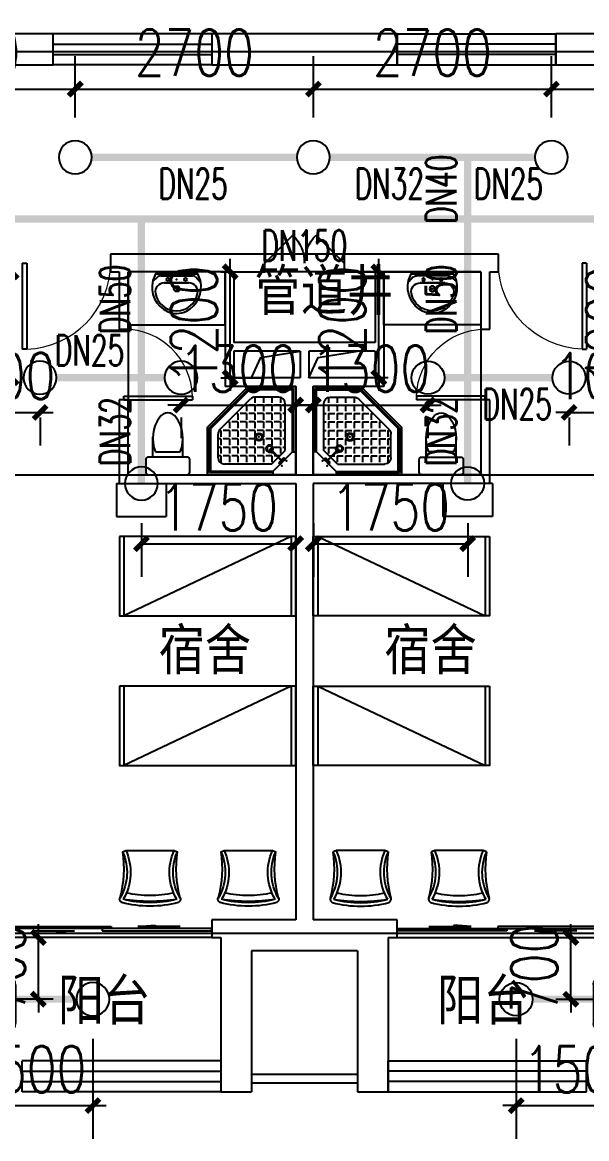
# Model space of a CAD drawing. Extents: x 0 to 2838408, y -923048 to 203859.
# Drawn here: x 2706063 to 2712463, y -549191 to -536527 of the extents above; entities that cross this region are included whole.
import ezdxf

# ---------------------------------------------------------------- set-up
doc = ezdxf.new("R2010")
doc.units = 0
doc.header["$LTSCALE"] = 1000
for name, color, linetype in [('A-Fixt', 81, 'Continuous'), ('CLAYER', 7, 'Continuous'), ('DIM_喷淋', 3, 'Continuous'), ('DOOR_FIRE', 4, 'Continuous'), ('DOTE', 8, 'Continuous'), ('E2-栏杆', 92, 'Continuous'), ('EQUIP_喷头', 7, 'Continuous'), ('PIPE-喷淋', 6, 'Continuous'), ('PUB_TEXT', 7, 'Continuous'), ('TEXT_喷淋', 7, 'Continuous'), ('TWT_DIM', 3, 'Continuous'), ('WALL', 9, 'Continuous'), ('WINDOW', 4, 'Continuous'), ('XREF', 8, 'Continuous'), ('洁具', 213, 'Continuous'), ('配景', 3, 'Continuous')]:
    doc.layers.add(name, color=color, linetype=linetype)
doc.styles.add('_TCH_DIM_T3', font='SIMPLEX', dxfattribs={"width": 0.75, "bigfont": 'HZTXT'})
doc.styles.add('_TWT_PIPEDN', font='SIMPLEX', dxfattribs={"width": 0.8, "height": 2.3, "bigfont": 'HZTXT'})
doc.styles.get("Standard").update_dxf_attribs({"font": 'geniso.shx', "bigfont": 'hztxt.shx'})
doc.dimstyles.new('_TWT_ARCH&&150', dxfattribs={"dimtxt": 525, "dimasz": 150, "dimexe": 375, "dimexo": 450, "dimgap": 150, "dimtad": 1, "dimdec": 0, "dimzin": 0, "dimdsep": 46, "dimtxsty": '_TCH_DIM_T3', "dimblk": 'ARCHTICK', "dimcen": 0.09, "dimclrt": 7, "dimazin": 2, "dimtfac": 1, "dimtdec": 0, "dimtix": 1, "dimtmove": 2, "dimatfit": 3, "dimfxl": 1, "dimtolj": 1, "dimtzin": 0, "dimarcsym": 0})

# ---------------------------------------------------------------- blocks, each defined once
blk = doc.blocks.new('1F平面-CAD导入_dwg_Drawing4_t3_dwg_$plan$00001613-474159-1F-927810-1F')
at = {"layer": '洁具'}
for p, q in [((-200, 170), (-430, 170)), ((-260, -140), (-260, 140)), ((-30, 250), (-170, 250)), ((-200, -170), (-200, -220)), ((-170, -250), (-30, -250))]:
    blk.add_line(p, q, dxfattribs=at)
for points in [[(-200, 220), (-200, 170), (-200, -170), (-430, -170)], [(0, -220), (0, 220)]]:
    blk.add_lwpolyline(points, dxfattribs=at)
for centre, radius, start, end in [((-413, -227), 398, 67.4505, 126.6381), ((-170, 220), 30, 90, 180), ((-30, 220), 30, 0, 90), ((-590, 0), 110, 123.4509, 236.5491), ((-413, 227), 398, 233.3619, 292.5495), ((-170, -220), 30, 180, 270), ((-30, -220), 30, 270, 0)]:
    blk.add_arc(centre, radius, start, end, dxfattribs=at)
blk = doc.blocks.new('$lvtry$00000169')
at = {"color": 0}
for p, q in [((259, -36), (259, 0)), ((259, -36), (36, -259)), ((276, -120), (120, -276)), ((259, -24), (976, -24)), ((259, -36), (964, -36)), ((276, -120), (808, -120)), ((964, -36), (976, -24)), ((964, -36), (964, -525)), ((976, -24), (976, -530)), ((144, -151), (291, -298)), ((151, -144), (298, -291)), ((173, -309), (173, -239)), ((183, -213), (205, -213)), ((220, -213), (243, -213)), ((270, -213), (270, -143)), ((270, -213), (340, -213)), ((270, -263), (270, -239)), ((366, -213), (366, -143)), ((366, -213), (436, -213)), ((366, -309), (366, -239)), ((462, -213), (462, -143)), ((462, -213), (532, -213)), ((462, -309), (462, -239)), ((558, -213), (558, -143)), ((558, -213), (628, -213)), ((558, -309), (558, -239)), ((655, -213), (655, -143)), ((655, -213), (725, -213)), ((655, -309), (655, -239)), ((751, -213), (751, -143)), ((751, -213), (821, -213)), ((751, -309), (751, -239)), ((847, -213), (847, -143)), ((847, -213), (880, -213)), ((847, -309), (847, -239)), ((880, -192), (880, -460)), ((36, -259), (0, -259)), ((24, -259), (24, -976)), ((36, -259), (36, -964)), ((120, -276), (120, -808)), ((120, -309), (147, -309)), ((173, -309), (243, -309)), ((173, -405), (173, -335)), ((270, -405), (270, -335)), ((334, -309), (340, -309)), ((366, -309), (436, -309)), ((366, -405), (366, -335)), ((462, -309), (532, -309)), ((462, -405), (462, -335)), ((558, -309), (628, -309)), ((558, -405), (558, -335)), ((655, -309), (725, -309)), ((655, -405), (655, -335)), ((751, -309), (821, -309)), ((751, -405), (751, -335)), ((847, -309), (880, -309)), ((847, -405), (847, -335)), ((120, -405), (147, -405)), ((120, -501), (147, -501)), ((173, -405), (243, -405)), ((173, -501), (173, -431)), ((173, -501), (243, -501)), ((270, -405), (340, -405)), ((270, -501), (270, -431)), ((270, -501), (340, -501)), ((366, -405), (379, -405)), ((366, -501), (366, -431)), ((366, -501), (436, -501)), ((462, -405), (532, -405)), ((462, -501), (462, -431)), ((462, -501), (532, -501)), ((558, -405), (628, -405)), ((558, -501), (558, -431)), ((558, -501), (628, -501)), ((655, -405), (725, -405)), ((655, -501), (655, -431)), ((655, -501), (725, -501)), ((751, -405), (821, -405)), ((751, -501), (751, -431)), ((751, -501), (821, -501)), ((847, -405), (880, -405)), ((847, -501), (847, -431)), ((847, -501), (867, -501)), ((120, -598), (147, -598)), ((173, -598), (173, -528)), ((173, -598), (243, -598)), ((173, -694), (173, -624)), ((270, -598), (270, -528)), ((270, -598), (340, -598)), ((270, -694), (270, -624)), ((366, -598), (366, -528)), ((366, -598), (436, -598)), ((366, -694), (366, -624)), ((462, -598), (462, -528)), ((462, -598), (532, -598)), ((462, -694), (462, -624)), ((859, -511), (511, -859)), ((964, -525), (525, -964)), ((976, -530), (530, -976)), ((558, -598), (558, -528)), ((558, -598), (628, -598)), ((558, -694), (558, -624)), ((655, -598), (655, -528)), ((655, -598), (725, -598)), ((655, -694), (655, -624)), ((751, -598), (751, -528)), ((751, -598), (773, -598)), ((964, -525), (976, -530)), ((120, -694), (147, -694)), ((173, -694), (243, -694)), ((173, -790), (173, -720)), ((270, -694), (340, -694)), ((270, -790), (270, -720)), ((366, -694), (436, -694)), ((366, -790), (366, -720)), ((462, -694), (532, -694)), ((462, -790), (462, -720)), ((558, -694), (628, -694)), ((558, -790), (558, -720)), ((655, -694), (676, -694)), ((120, -790), (147, -790)), ((173, -790), (243, -790)), ((173, -878), (173, -816)), ((192, -880), (460, -880)), ((270, -790), (340, -790)), ((270, -880), (270, -816)), ((366, -790), (436, -790)), ((366, -880), (366, -816)), ((462, -790), (532, -790)), ((462, -880), (462, -816)), ((558, -790), (580, -790)), ((36, -964), (24, -976)), ((24, -976), (530, -976)), ((36, -964), (525, -964)), ((525, -964), (530, -976))]:
    blk.add_line(p, q, dxfattribs=at)
blk.add_lwpolyline([(0, 0), (0, -1000), (540, -1000), (1000, -540), (1000, 0)], close=True)
for points in [[(0, 0), (0, -1000)], [(0, 0), (1000, 0)], [(1000, 0), (1000, -540)], [(190, -136), (178, -148), (162, -132), (174, -121)], [(136, -190), (148, -178), (132, -162), (121, -174)], [(1000, -540), (540, -1000)], [(0, -1000), (540, -1000)]]:
    blk.add_lwpolyline(points, close=True, dxfattribs=at)
for radius in [43.8, 31.1]:
    blk.add_circle((416, -428), radius, dxfattribs=at)
for centre, radius, start, end in [((808, -192), 72, 0, 90), ((296, -296), 40.6, 142.583, 128.4197), ((296, -296), 28.6, 145.828, 125.6599), ((808, -460), 72, 315, 0), ((192, -808), 72, 180, 270), ((460, -808), 72, 270, 315)]:
    blk.add_arc(centre, radius, start, end, dxfattribs=at)
for p in [(156, -102, 0), (103, -156, 0), (416, -428, 0)]:
    blk.add_point(p, dxfattribs=at)
blk = doc.blocks.new('$lvtry$00000178')
at = {"color": 0}
for p, q in [((-238, 0), (238, 0)), ((-214, -36), (-272, -91)), ((-180, -23), (180, -23)), ((-142, -105), (140, -105)), ((140, -105), (-142, -105)), ((216, -37), (268, -91))]:
    blk.add_line(p, q, dxfattribs=at)
blk.add_lwpolyline([(-104, -430, 0.224698), (110, -425, 0.348046), (269, -79), (239, 0), (-241, 0), (-271, -79, 0.356844)], format="xyb", close=True, dxfattribs=at)
for centre, radius in [((-100, -65), 16.3), ((100, -65), 16.3), ((1, -172), 31.6)]:
    blk.add_circle(centre, radius, dxfattribs=at)
at = {"color": 0, "lineweight": 13}
blk.add_circle((1, -172), 23, dxfattribs=at)
at = {"color": 0}
for centre, radius, start, end in [((-142, -205), 100, 90, 190.5602), ((-180, -73), 50, 90, 133.181), ((140, -205), 100, 349.4398, 90), ((180, -73), 50, 44.5607, 90), ((-1, -179), 243, 190.5602, 349.4398)]:
    blk.add_arc(centre, radius, start, end, dxfattribs=at)
for p in [(0, -65), (1, -172)]:
    blk.add_point(p, dxfattribs=at)
blk = doc.blocks.new('A$C70365C93')
at = {"layer": '洁具'}
blk.add_lwpolyline([(-1900, 2300), (-1900, 1700), (-800, 1700), (-800, 2300)], close=True, dxfattribs=at)
blk.add_blockref('$lvtry$00000178', (-1350, 2280), dxfattribs=at)
at = {"layer": '洁具', "rotation": 180}
blk.add_blockref('$lvtry$00000169', (0, 0), dxfattribs=at)
at = {"layer": '洁具', "extrusion": (0, 0, -1), "xscale": -1, "zscale": -1, "rotation": 90}
blk.add_blockref('1F平面-CAD导入_dwg_Drawing4_t3_dwg_$plan$00001613-474159-1F-927810-1F', (1450, 0), dxfattribs=at)
blk = doc.blocks.new('单人床')
at = {"layer": 'A-Fixt'}
for p, q in [((47774, 13973), (48674, 13973)), ((47774, 12073), (48674, 13973)), ((47774, 12073), (48674, 12073))]:
    blk.add_line(p, q, dxfattribs=at)
blk.add_lwpolyline([(47774, 14023), (48674, 14023), (48674, 12023), (47774, 12023), (47774, 14023)], dxfattribs=at)
blk = doc.blocks.new('CH_AP01')
for p, q in [((-311, 17), (-275, 0)), ((-275, 0), (275, 0)), ((275, 0), (311, 17))]:
    blk.add_line(p, q)
for centre, radius, start, end in [((0, -579), 1213, 74.7104, 105.2896), ((-307, 555), 37.8, 100.1859, 202.8359), ((-1658, 202), 1360, 352.1659, 14.4283), ((-824, 250), 563, 335.5038, 31.0903), ((0, -579), 1173, 75.0287, 104.9713), ((0, -1278), 1857, 80.611, 99.389), ((-824, 250), 603, 335.5038, 30.2691), ((0, -579), 1093, 75.8767, 104.1233), ((824, 250), 603, 149.7309, 204.4962), ((824, 250), 563, 148.9097, 204.4962), ((1658, 202), 1360, 165.5717, 187.8341), ((307, 555), 37.8, 337.1641, 79.8141)]:
    blk.add_arc(centre, radius, start, end)
blk = doc.blocks.new('A$C61295E98')
at = {"color": 3}
for p, q in [((544, 598), (0, 598)), ((0, 598), (0, 0)), ((161, 598), (161, 0)), ((170, 0), (170, 598)), ((603, 572), (603, 26)), ((624, 518), (624, 80)), ((544, 0), (0, 0))]:
    blk.add_line(p, q, dxfattribs=at)
for points in [[(82, 540), (75, 540), (75, 577), (82, 577)], [(82, 453), (75, 453), (75, 490), (82, 490)], [(82, 353), (75, 353), (75, 389), (82, 389)]]:
    blk.add_lwpolyline(points, close=True, dxfattribs=at)
for centre in [(74, 250), (74, 164), (74, 71)]:
    blk.add_circle(centre, 15.7, dxfattribs=at)
for centre, start, end in [((544, 518), 360, 90), ((544, 80), 270, 0)]:
    blk.add_arc(centre, 80, start, end, dxfattribs=at)
blk = doc.blocks.new('宿舍')
at = {"layer": 'A-Fixt'}
for p, q in [((47854, 13802), (48354, 15702)), ((48354, 13802), (47854, 15702)), ((47854, 13802), (48354, 13802))]:
    blk.add_line(p, q, dxfattribs=at)
for points in [[(47854, 8602), (48354, 8602), (48354, 15702), (47854, 15702)], [(47854, 10676), (47970, 10676), (47970, 11743), (47854, 11743)]]:
    blk.add_lwpolyline(points, close=True, dxfattribs=at)
at = {"xscale": -1, "rotation": 90}
for p in [(63677, 60475), (63677, 58775)]:
    blk.add_blockref('单人床', p, dxfattribs=at)
at = {"layer": 'A-Fixt', "xscale": -1, "rotation": 180}
for p in [(50002, 9140), (51117, 9140)]:
    blk.add_blockref('CH_AP01', p, dxfattribs=at)
at = {"layer": '配景', "color": 252}
blk.add_blockref('A$C61295E98', (47854, 7097), dxfattribs=at)
blk = doc.blocks.new('$WINLIB2D$00000001')
at = {"color": 0}
for points in [[(-0.5, 0.5), (-0.5, -0.5)], [(-0.5, 0.5), (0.5, 0.5)], [(0.5, -0.5), (0.5, 0.5)], [(0.5, 0.1667), (-0.5, 0.1667)], [(0.5, -0.1667), (-0.5, -0.1667)], [(-0.5, -0.5), (0.5, -0.5)]]:
    blk.add_lwpolyline(points, dxfattribs=at)
blk = doc.blocks.new('$DorLib2D$00000131')
at = {"color": 0, "linetype": 'Continuous'}
for p, q in [((0.15, 0.125), (0.2319, 0.1973)), ((0.2319, 0.1973), (0.2319, 0.125)), ((-0.5, 0.125), (-0.5, 0)), ((0.0192, 0.125), (-0.5, 0.125)), ((0.0192, 0), (0.0192, 0.125)), ((0.35, 0.125), (0.15, 0.125)), ((-0.5, 0), (0.0192, 0)), ((-0.024, 0), (0.5, 0)), ((-0.024, -0.125), (-0.024, 0)), ((0.5, 0), (0.5, -0.125)), ((-0.35, -0.125), (-0.15, -0.125)), ((-0.2319, -0.1973), (-0.2319, -0.125)), ((-0.15, -0.125), (-0.2319, -0.1973)), ((0.5, -0.125), (-0.024, -0.125))]:
    blk.add_line(p, q, dxfattribs=at)
blk = doc.blocks.new('$DorLib2D$00000116')
at = {"color": 0}
for p, q in [((-0.5, 0), (-0.146, 0.354)), ((0.5, 0), (0.146, 0.354))]:
    blk.add_line(p, q, dxfattribs=at)
for centre, start, end in [((-0.5, 0), 0, 45), ((0.5, 0), 135, 180)]:
    blk.add_arc(centre, 0.5, start, end, dxfattribs=at)
blk = doc.blocks.new('$DorLib2D$00000001')
for p, q in [((0.45, 0.975), (0.5, 0.975)), ((0.45, 0), (0.45, 0.975)), ((0.5, 0), (0.5, 0.975)), ((0.5, 0), (0.45, 0))]:
    blk.add_line(p, q)
at = {"lineweight": 13}
blk.add_arc((0.475, 0), 0.975, 91.4693, 180, dxfattribs=at)
blk = doc.blocks.new('3F1')
for points in [[(2372616.7, -540558.3), (2372720.3, -540328), (2373166.7, -540258.3)], [(2373266.7, -540558.3), (2373370.3, -540328), (2373816.7, -540258.3)]]:
    blk.add_lwpolyline(points)
at = {"layer": 'DOOR_FIRE'}
for p, q in [((2373666.7, -539158.3), (2372766.7, -539158.3)), ((2373666.7, -539358.3), (2372766.7, -539358.3))]:
    blk.add_line(p, q, dxfattribs=at)
at = {"layer": 'DOTE'}
for p, q in [((2343216.7, -536858.3), (2453916.7, -536858.3)), ((2343216.7, -541658.3), (2453916.7, -541658.3)), ((2343216.7, -546858.3), (2453916.7, -546858.3)), ((2343216.7, -546858.3), (2453916.7, -546858.3))]:
    blk.add_line(p, q, dxfattribs=at)
at = {"layer": 'E2-栏杆'}
for points in [[(2372616.7, -548458.3), (2373816.7, -548458.3)], [(2372616.7, -548558.3), (2373816.7, -548558.3)]]:
    blk.add_lwpolyline(points, dxfattribs=at)
at = {"layer": 'WALL'}
for p, q in [((2370366.7, -536658.3), (2369216.7, -536658.3)), ((2370366.7, -537008.3), (2370366.7, -536658.3)), ((2374266.7, -536658.3), (2372166.7, -536658.3)), ((2372166.7, -536658.3), (2372166.7, -537008.3)), ((2374266.7, -537008.3), (2374266.7, -536658.3)), ((2377216.7, -536658.3), (2376066.7, -536658.3)), ((2376066.7, -536658.3), (2376066.7, -537008.3)), ((2369466.7, -537008.3), (2370366.7, -537008.3)), ((2372166.7, -537008.3), (2374266.7, -537008.3)), ((2376066.7, -537008.3), (2376966.7, -537008.3)), ((2371116.7, -539158.3), (2371016.7, -539158.3)), ((2371016.7, -539158.3), (2371016.7, -539358.3)), ((2372316.7, -539158.3), (2371116.7, -539158.3)), ((2372766.7, -539158.3), (2372316.7, -539158.3)), ((2372766.7, -539358.3), (2372766.7, -539158.3)), ((2374116.7, -539158.3), (2373666.7, -539158.3)), ((2373666.7, -539158.3), (2373666.7, -539358.3)), ((2375316.7, -539158.3), (2374116.7, -539158.3)), ((2375416.7, -539158.3), (2375316.7, -539158.3)), ((2375416.7, -539358.3), (2375416.7, -539158.3)), ((2371016.7, -539358.3), (2371116.7, -539358.3)), ((2371116.7, -539358.3), (2371116.7, -540008.3)), ((2372316.7, -539358.3), (2371216.7, -539358.3)), ((2371216.7, -540008.3), (2371216.7, -539358.3)), ((2372316.7, -539358.3), (2372316.7, -540158.3)), ((2372416.7, -539358.3), (2372766.7, -539358.3)), ((2372416.7, -539358.3), (2372416.7, -540158.3)), ((2373666.7, -539358.3), (2374016.7, -539358.3)), ((2374016.7, -539358.3), (2374016.7, -540158.3)), ((2375216.7, -539358.3), (2374116.7, -539358.3)), ((2374116.7, -539358.3), (2374116.7, -540158.3)), ((2375216.7, -539358.3), (2375216.7, -540008.3)), ((2375316.7, -540008.3), (2375316.7, -539358.3)), ((2375316.7, -539358.3), (2375416.7, -539358.3)), ((2371116.7, -540008.3), (2371216.7, -540008.3)), ((2375216.7, -540008.3), (2375316.7, -540008.3)), ((2372316.7, -540158.3), (2372316.7, -540658.3)), ((2373216.7, -540158.3), (2372416.7, -540158.3)), ((2374016.7, -540158.3), (2373216.7, -540158.3)), ((2374116.7, -540158.3), (2374116.7, -540658.3)), ((2373166.7, -540258.3), (2372416.7, -540258.3)), ((2372416.7, -540258.3), (2372416.7, -540558.3)), ((2373166.7, -540258.3), (2373166.7, -540558.3)), ((2374016.7, -540258.3), (2373266.7, -540258.3)), ((2373266.7, -540258.3), (2373266.7, -540558.3)), ((2374016.7, -540258.3), (2374016.7, -540558.3)), ((2373166.7, -540558.3), (2372416.7, -540558.3)), ((2374016.7, -540558.3), (2373266.7, -540558.3)), ((2373116.7, -540658.3), (2372316.7, -540658.3)), ((2373116.7, -540658.3), (2373116.7, -541658.3)), ((2373316.7, -540658.3), (2373316.7, -541658.3)), ((2374116.7, -540658.3), (2373316.7, -540658.3)), ((2371216.7, -540808.3), (2371116.7, -540808.3)), ((2371116.7, -540808.3), (2371116.7, -541758.3)), ((2371216.7, -541658.3), (2371216.7, -540808.3)), ((2375316.7, -540808.3), (2375216.7, -540808.3)), ((2375216.7, -540808.3), (2375216.7, -541658.3)), ((2375316.7, -541758.3), (2375316.7, -540808.3)), ((2371116.7, -541758.3), (2373116.7, -541758.3)), ((2371216.7, -541658.3), (2373116.7, -541658.3)), ((2373116.7, -541758.3), (2373116.7, -546708.3)), ((2375216.7, -541658.3), (2373316.7, -541658.3)), ((2375316.7, -541758.3), (2373316.7, -541758.3)), ((2373316.7, -541758.3), (2373316.7, -546708.3)), ((2372516.7, -546708.3), (2372166.7, -546708.3)), ((2372166.7, -546708.3), (2372166.7, -546908.3)), ((2373116.7, -546708.3), (2372516.7, -546708.3)), ((2373916.7, -546708.3), (2373316.7, -546708.3)), ((2374266.7, -546708.3), (2373916.7, -546708.3)), ((2374266.7, -546908.3), (2374266.7, -546708.3)), ((2372166.7, -546908.3), (2372266.7, -546908.3)), ((2372266.7, -546908.3), (2372266.7, -548308.3)), ((2374166.7, -546908.3), (2374266.7, -546908.3)), ((2374166.7, -546908.3), (2374166.7, -548308.3)), ((2372616.7, -547058.3), (2372616.7, -548658.3)), ((2373216.7, -547058.3), (2372616.7, -547058.3)), ((2373816.7, -547058.3), (2373216.7, -547058.3)), ((2373816.7, -547058.3), (2373816.7, -548658.3)), ((2372266.7, -548308.3), (2372266.7, -548658.3)), ((2374166.7, -548658.3), (2374166.7, -548308.3)), ((2372266.7, -548658.3), (2372616.7, -548658.3)), ((2373816.7, -548658.3), (2374166.7, -548658.3))]:
    blk.add_line(p, q, dxfattribs=at)
at = {"layer": 'WINDOW'}
for p, q in [((2371216.7, -540008.3), (2371216.7, -540808.3)), ((2375216.7, -540008.3), (2375216.7, -540808.3)), ((2372166.7, -546908.3), (2369766.7, -546908.3)), ((2374266.7, -546908.3), (2376666.7, -546908.3))]:
    blk.add_line(p, q, dxfattribs=at)
for name, p in [('宿舍', (2321462.9, -555059.9)), ('A$C70365C93', (2373116.7, -541658.3))]:
    blk.add_blockref(name, p)
at = {"xscale": -1, "rotation": 359.9999999999999}
for name, p in [('A$C70365C93', (2373316.7, -541658.3)), ('宿舍', (2424970.6, -555059.9))]:
    blk.add_blockref(name, p, dxfattribs=at)
at = {"layer": 'DOOR_FIRE', "xscale": 900, "yscale": -900, "zscale": 200, "rotation": 179.9999999994664}
blk.add_blockref('$DorLib2D$00000116', (2373216.7, -539258.3), dxfattribs=at)
at = {"layer": 'WINDOW'}
for name, p, xscale, yscale, zscale in [('$WINLIB2D$00000001', (2371266.7, -536833.3), -1800, 350, -1800), ('$WINLIB2D$00000001', (2375166.7, -536833.3), 1800, 350, 1800), ('$DorLib2D$00000001', (2370516.7, -539258.3), -1000, -1000, -1000), ('$DorLib2D$00000131', (2375466.7, -546808.3), 2400, -200, 2400), ('$WINLIB2D$00000001', (2375291.7, -548483.3), 2249.999999993481, 350, 2249.999999993481)]:
    blk.add_blockref(name, p, dxfattribs=dict(at, xscale=xscale, yscale=yscale, zscale=zscale))
for name, p, xscale, yscale, zscale, rotation in [('$DorLib2D$00000001', (2375916.7, -539258.3), -1000, 1000, -1000, 180), ('$DorLib2D$00000001', (2371166.7, -540408.3), 800, 800, 800, 269.9999999994664), ('$DorLib2D$00000001', (2375266.7, -540408.3), 800, -800, 800, 269.9999999994664), ('$DorLib2D$00000131', (2370966.7, -546808.3), 2400, 200, 2400, 180), ('$WINLIB2D$00000001', (2371141.7, -548483.3), 2249.999999993481, -350, 2249.999999993481, 179.999999999998)]:
    blk.add_blockref(name, p, dxfattribs=dict(at, xscale=xscale, yscale=yscale, zscale=zscale, rotation=rotation))
at = {"layer": 'CLAYER'}
blk.add_text('管道井', height=525, dxfattribs=at).set_placement((2372649.1, -539845.3))
at = {"layer": 'PUB_TEXT'}
for s, p in [('宿舍', (2371562.1, -543922.1)), ('宿舍', (2374120.8, -543922.1)), ('阳台', (2370420, -547896.3)), ('阳台', (2374720.7, -547896.3))]:
    blk.add_text(s, height=525, dxfattribs=at).set_placement(p)
blk = doc.blocks.new('_ArchTick')
at = {"color": 0, "linetype": 'ByBlock', "const_width": 0.4}
blk.add_lwpolyline([(-0.5, -0.5), (0.5, 0.5)], dxfattribs=at)
blk = doc.blocks.new('*D2164')
at = {"layer": 'Defpoints', "color": 0, "linetype": 'ByBlock', "transparency": 16777216}
for p in [(2705363, -547608), (2706863, -547608), (2706863, -548816)]:
    blk.add_point(p, dxfattribs=at)
at = {"layer": 'TWT_DIM', "color": 0, "linetype": 'ByBlock', "lineweight": -2, "transparency": 16777216}
for p, q in [((2705363, -548058), (2705363, -549191)), ((2706863, -548058), (2706863, -549191)), ((2705363, -548816), (2705213, -548816)), ((2705363, -548816), (2706863, -548816)), ((2706863, -548816), (2707013, -548816))]:
    blk.add_line(p, q, dxfattribs=at)
at = {"layer": 'TWT_DIM', "color": 0, "linetype": 'ByBlock', "lineweight": -2, "transparency": 16777216, "xscale": 150, "yscale": 150, "zscale": 150}
blk.add_blockref('_ArchTick', (2705363, -548816), dxfattribs=at)
at = {"layer": 'TWT_DIM', "color": 0, "linetype": 'ByBlock', "lineweight": -2, "transparency": 16777216, "xscale": 150, "yscale": 150, "zscale": 150, "rotation": 180}
blk.add_blockref('_ArchTick', (2706863, -548816), dxfattribs=at)
at = {"layer": 'TWT_DIM', "color": 7, "linetype": 'ByBlock', "transparency": 16777216, "insert": (2706113, -548403), "char_height": 525, "attachment_point": 5, "style": '_TCH_DIM_T3'}
blk.add_mtext('\\A1;1500', dxfattribs=at)
blk = doc.blocks.new('*D2165')
at = {"layer": 'Defpoints', "color": 0, "linetype": 'ByBlock', "transparency": 16777216}
for p in [(2706244, -546908), (2706863, -546908), (2706863, -547608)]:
    blk.add_point(p, dxfattribs=at)
at = {"layer": 'TWT_DIM', "color": 0, "linetype": 'ByBlock', "lineweight": -2, "transparency": 16777216}
for p, q in [((2706244, -546908), (2706244, -546758)), ((2706413, -546908), (2705869, -546908)), ((2706244, -547608), (2706244, -546908)), ((2706413, -547608), (2705869, -547608)), ((2706244, -547608), (2706244, -547758))]:
    blk.add_line(p, q, dxfattribs=at)
at = {"layer": 'TWT_DIM', "color": 0, "linetype": 'ByBlock', "lineweight": -2, "transparency": 16777216, "xscale": 150, "yscale": 150, "zscale": 150}
for p, rotation in [((2706244, -546908), 270), ((2706244, -547608), 90)]:
    blk.add_blockref('_ArchTick', p, dxfattribs=dict(at, rotation=rotation))
at = {"layer": 'TWT_DIM', "color": 7, "linetype": 'ByBlock', "transparency": 16777216, "insert": (2705831, -547258), "char_height": 525, "attachment_point": 5, "rotation": 90, "style": '_TCH_DIM_T3'}
blk.add_mtext('\\A1;700', dxfattribs=at)
blk = doc.blocks.new('*D2172')
at = {"layer": 'Defpoints', "color": 0, "linetype": 'ByBlock', "transparency": 16777216}
for p in [(2709363, -540558), (2710663, -540558), (2710663, -540868)]:
    blk.add_point(p, dxfattribs=at)
at = {"layer": 'TWT_DIM', "color": 0, "linetype": 'ByBlock', "lineweight": -2, "transparency": 16777216}
for p, q in [((2709363, -540868), (2709213, -540868)), ((2709363, -540868), (2710663, -540868)), ((2710663, -540868), (2710813, -540868)), ((2709363, -541008), (2709363, -541243)), ((2710663, -541008), (2710663, -541243))]:
    blk.add_line(p, q, dxfattribs=at)
at = {"layer": 'TWT_DIM', "color": 0, "linetype": 'ByBlock', "lineweight": -2, "transparency": 16777216, "xscale": 150, "yscale": 150, "zscale": 150}
blk.add_blockref('_ArchTick', (2709363, -540868), dxfattribs=at)
at = {"layer": 'TWT_DIM', "color": 0, "linetype": 'ByBlock', "lineweight": -2, "transparency": 16777216, "xscale": 150, "yscale": 150, "zscale": 150, "rotation": 180}
blk.add_blockref('_ArchTick', (2710663, -540868), dxfattribs=at)
at = {"layer": 'TWT_DIM', "color": 7, "linetype": 'ByBlock', "transparency": 16777216, "insert": (2710013, -540456), "char_height": 525, "attachment_point": 5, "style": '_TCH_DIM_T3'}
blk.add_mtext('\\A1;1300', dxfattribs=at)
blk = doc.blocks.new('*D2173')
at = {"layer": 'Defpoints', "color": 0, "linetype": 'ByBlock', "transparency": 16777216}
for p in [(2707863, -540558), (2709163, -540558), (2709163, -540868)]:
    blk.add_point(p, dxfattribs=at)
at = {"layer": 'TWT_DIM', "color": 0, "linetype": 'ByBlock', "lineweight": -2, "transparency": 16777216}
for p, q in [((2707863, -540868), (2707713, -540868)), ((2707863, -540868), (2709163, -540868)), ((2709163, -540868), (2709313, -540868)), ((2707863, -541008), (2707863, -541243)), ((2709163, -541008), (2709163, -541243))]:
    blk.add_line(p, q, dxfattribs=at)
at = {"layer": 'TWT_DIM', "color": 0, "linetype": 'ByBlock', "lineweight": -2, "transparency": 16777216, "xscale": 150, "yscale": 150, "zscale": 150}
blk.add_blockref('_ArchTick', (2707863, -540868), dxfattribs=at)
at = {"layer": 'TWT_DIM', "color": 0, "linetype": 'ByBlock', "lineweight": -2, "transparency": 16777216, "xscale": 150, "yscale": 150, "zscale": 150, "rotation": 180}
blk.add_blockref('_ArchTick', (2709163, -540868), dxfattribs=at)
at = {"layer": 'TWT_DIM', "color": 7, "linetype": 'ByBlock', "transparency": 16777216, "insert": (2708513, -540456), "char_height": 525, "attachment_point": 5, "style": '_TCH_DIM_T3'}
blk.add_mtext('\\A1;1300', dxfattribs=at)
blk = doc.blocks.new('*D2199')
at = {"layer": 'Defpoints', "color": 0, "linetype": 'ByBlock', "transparency": 16777216}
for p in [(2711663, -547608), (2713163, -547608), (2713163, -548816)]:
    blk.add_point(p, dxfattribs=at)
at = {"layer": 'TWT_DIM', "color": 0, "linetype": 'ByBlock', "lineweight": -2, "transparency": 16777216}
for p, q in [((2711663, -548058), (2711663, -549191)), ((2713163, -548058), (2713163, -549191)), ((2711663, -548816), (2711513, -548816)), ((2711663, -548816), (2713163, -548816)), ((2713163, -548816), (2713313, -548816))]:
    blk.add_line(p, q, dxfattribs=at)
at = {"layer": 'TWT_DIM', "color": 0, "linetype": 'ByBlock', "lineweight": -2, "transparency": 16777216, "xscale": 150, "yscale": 150, "zscale": 150}
blk.add_blockref('_ArchTick', (2711663, -548816), dxfattribs=at)
at = {"layer": 'TWT_DIM', "color": 0, "linetype": 'ByBlock', "lineweight": -2, "transparency": 16777216, "xscale": 150, "yscale": 150, "zscale": 150, "rotation": 180}
blk.add_blockref('_ArchTick', (2713163, -548816), dxfattribs=at)
at = {"layer": 'TWT_DIM', "color": 7, "linetype": 'ByBlock', "transparency": 16777216, "insert": (2712413, -548403), "char_height": 525, "attachment_point": 5, "style": '_TCH_DIM_T3'}
blk.add_mtext('\\A1;1500', dxfattribs=at)
blk = doc.blocks.new('*D2200')
at = {"layer": 'Defpoints', "color": 0, "linetype": 'ByBlock', "transparency": 16777216}
for p in [(2711663, -546908), (2712282, -546908), (2711663, -547608)]:
    blk.add_point(p, dxfattribs=at)
at = {"layer": 'TWT_DIM', "color": 0, "linetype": 'ByBlock', "lineweight": -2, "transparency": 16777216}
for p, q in [((2712282, -546908), (2712282, -546758)), ((2712113, -546908), (2712657, -546908)), ((2712282, -547608), (2712282, -546908)), ((2712113, -547608), (2712657, -547608)), ((2712282, -547608), (2712282, -547758))]:
    blk.add_line(p, q, dxfattribs=at)
at = {"layer": 'TWT_DIM', "color": 0, "linetype": 'ByBlock', "lineweight": -2, "transparency": 16777216, "xscale": 150, "yscale": 150, "zscale": 150}
for p, rotation in [((2712282, -546908), 270), ((2712282, -547608), 90)]:
    blk.add_blockref('_ArchTick', p, dxfattribs=dict(at, rotation=rotation))
at = {"layer": 'TWT_DIM', "color": 7, "linetype": 'ByBlock', "transparency": 16777216, "insert": (2711869, -547258), "char_height": 525, "attachment_point": 5, "rotation": 90, "style": '_TCH_DIM_T3'}
blk.add_mtext('\\A1;700', dxfattribs=at)
blk = doc.blocks.new('*D2201')
at = {"layer": 'Defpoints', "color": 0, "linetype": 'ByBlock', "transparency": 16777216}
for p in [(2709363, -541758), (2711113, -541758), (2711113, -542441)]:
    blk.add_point(p, dxfattribs=at)
at = {"layer": 'TWT_DIM', "color": 0, "linetype": 'ByBlock', "lineweight": -2, "transparency": 16777216}
for p, q in [((2709363, -542208), (2709363, -542816)), ((2711113, -542208), (2711113, -542816)), ((2709363, -542441), (2711113, -542441))]:
    blk.add_line(p, q, dxfattribs=at)
at = {"layer": 'TWT_DIM', "color": 0, "linetype": 'ByBlock', "lineweight": -2, "transparency": 16777216, "xscale": 150, "yscale": 150, "zscale": 150, "rotation": 180}
blk.add_blockref('_ArchTick', (2709363, -542441), dxfattribs=at)
at = {"layer": 'TWT_DIM', "color": 0, "linetype": 'ByBlock', "lineweight": -2, "transparency": 16777216, "xscale": 150, "yscale": 150, "zscale": 150}
blk.add_blockref('_ArchTick', (2711113, -542441), dxfattribs=at)
at = {"layer": 'TWT_DIM', "color": 7, "linetype": 'ByBlock', "transparency": 16777216, "insert": (2710238, -542028), "char_height": 525, "attachment_point": 5, "style": '_TCH_DIM_T3'}
blk.add_mtext('\\A1;1750', dxfattribs=at)
blk = doc.blocks.new('*D2202')
at = {"layer": 'Defpoints', "color": 0, "linetype": 'ByBlock', "transparency": 16777216}
for p in [(2712263, -540558), (2713263, -540558), (2713263, -540952)]:
    blk.add_point(p, dxfattribs=at)
at = {"layer": 'TWT_DIM', "color": 0, "linetype": 'ByBlock', "lineweight": -2, "transparency": 16777216}
for p, q in [((2712263, -540952), (2712113, -540952)), ((2712263, -540952), (2713263, -540952)), ((2713263, -540952), (2713413, -540952)), ((2712263, -541008), (2712263, -541327)), ((2713263, -541008), (2713263, -541327))]:
    blk.add_line(p, q, dxfattribs=at)
at = {"layer": 'TWT_DIM', "color": 0, "linetype": 'ByBlock', "lineweight": -2, "transparency": 16777216, "xscale": 150, "yscale": 150, "zscale": 150}
blk.add_blockref('_ArchTick', (2712263, -540952), dxfattribs=at)
at = {"layer": 'TWT_DIM', "color": 0, "linetype": 'ByBlock', "lineweight": -2, "transparency": 16777216, "xscale": 150, "yscale": 150, "zscale": 150, "rotation": 180}
blk.add_blockref('_ArchTick', (2713263, -540952), dxfattribs=at)
at = {"layer": 'TWT_DIM', "color": 7, "linetype": 'ByBlock', "transparency": 16777216, "insert": (2712763, -540539), "char_height": 525, "attachment_point": 5, "style": '_TCH_DIM_T3'}
blk.add_mtext('\\A1;1000', dxfattribs=at)
blk = doc.blocks.new('*D2203')
at = {"layer": 'Defpoints', "color": 0, "linetype": 'ByBlock', "transparency": 16777216}
for p in [(2710105, -539358), (2710663, -539358), (2710663, -540558)]:
    blk.add_point(p, dxfattribs=at)
at = {"layer": 'TWT_DIM', "color": 0, "linetype": 'ByBlock', "lineweight": -2, "transparency": 16777216}
for p, q in [((2710105, -539358), (2710105, -539208)), ((2710213, -539358), (2709730, -539358)), ((2710105, -540558), (2710105, -539358)), ((2710213, -540558), (2709730, -540558)), ((2710105, -540558), (2710105, -540708))]:
    blk.add_line(p, q, dxfattribs=at)
at = {"layer": 'TWT_DIM', "color": 0, "linetype": 'ByBlock', "lineweight": -2, "transparency": 16777216, "xscale": 150, "yscale": 150, "zscale": 150}
for p, rotation in [((2710105, -539358), 270), ((2710105, -540558), 90)]:
    blk.add_blockref('_ArchTick', p, dxfattribs=dict(at, rotation=rotation))
at = {"layer": 'TWT_DIM', "color": 7, "linetype": 'ByBlock', "transparency": 16777216, "insert": (2709692, -539958), "char_height": 525, "attachment_point": 5, "rotation": 90, "style": '_TCH_DIM_T3'}
blk.add_mtext('\\A1;1200', dxfattribs=at)
blk = doc.blocks.new('*D2204')
at = {"layer": 'Defpoints', "color": 0, "linetype": 'ByBlock', "transparency": 16777216}
for p in [(2712263, -539358), (2713132, -539358), (2712263, -540558)]:
    blk.add_point(p, dxfattribs=at)
at = {"layer": 'TWT_DIM', "color": 0, "linetype": 'ByBlock', "lineweight": -2, "transparency": 16777216}
for p, q in [((2713132, -539358), (2713132, -539208)), ((2712713, -539358), (2713507, -539358)), ((2713132, -540558), (2713132, -539358)), ((2712713, -540558), (2713507, -540558)), ((2713132, -540558), (2713132, -540708))]:
    blk.add_line(p, q, dxfattribs=at)
at = {"layer": 'TWT_DIM', "color": 0, "linetype": 'ByBlock', "lineweight": -2, "transparency": 16777216, "xscale": 150, "yscale": 150, "zscale": 150}
for p, rotation in [((2713132, -539358), 270), ((2713132, -540558), 90)]:
    blk.add_blockref('_ArchTick', p, dxfattribs=dict(at, rotation=rotation))
at = {"layer": 'TWT_DIM', "color": 7, "linetype": 'ByBlock', "transparency": 16777216, "insert": (2712719, -539958), "char_height": 525, "attachment_point": 5, "rotation": 90, "style": '_TCH_DIM_T3'}
blk.add_mtext('\\A1;1200', dxfattribs=at)
blk = doc.blocks.new('*D2205')
at = {"layer": 'Defpoints', "color": 0, "linetype": 'ByBlock', "transparency": 16777216}
for p in [(2707413, -541758), (2709163, -541758), (2709163, -542441)]:
    blk.add_point(p, dxfattribs=at)
at = {"layer": 'TWT_DIM', "color": 0, "linetype": 'ByBlock', "lineweight": -2, "transparency": 16777216}
for p, q in [((2707413, -542208), (2707413, -542816)), ((2709163, -542208), (2709163, -542816)), ((2707413, -542441), (2709163, -542441))]:
    blk.add_line(p, q, dxfattribs=at)
at = {"layer": 'TWT_DIM', "color": 0, "linetype": 'ByBlock', "lineweight": -2, "transparency": 16777216, "xscale": 150, "yscale": 150, "zscale": 150, "rotation": 180}
blk.add_blockref('_ArchTick', (2707413, -542441), dxfattribs=at)
at = {"layer": 'TWT_DIM', "color": 0, "linetype": 'ByBlock', "lineweight": -2, "transparency": 16777216, "xscale": 150, "yscale": 150, "zscale": 150}
blk.add_blockref('_ArchTick', (2709163, -542441), dxfattribs=at)
at = {"layer": 'TWT_DIM', "color": 7, "linetype": 'ByBlock', "transparency": 16777216, "insert": (2708288, -542028), "char_height": 525, "attachment_point": 5, "style": '_TCH_DIM_T3'}
blk.add_mtext('\\A1;1750', dxfattribs=at)
blk = doc.blocks.new('*D2206')
at = {"layer": 'Defpoints', "color": 0, "linetype": 'ByBlock', "transparency": 16777216}
for p in [(2705263, -540558), (2706263, -540558), (2706263, -540952)]:
    blk.add_point(p, dxfattribs=at)
at = {"layer": 'TWT_DIM', "color": 0, "linetype": 'ByBlock', "lineweight": -2, "transparency": 16777216}
for p, q in [((2705263, -540952), (2705113, -540952)), ((2705263, -540952), (2706263, -540952)), ((2706263, -540952), (2706413, -540952)), ((2705263, -541008), (2705263, -541327)), ((2706263, -541008), (2706263, -541327))]:
    blk.add_line(p, q, dxfattribs=at)
at = {"layer": 'TWT_DIM', "color": 0, "linetype": 'ByBlock', "lineweight": -2, "transparency": 16777216, "xscale": 150, "yscale": 150, "zscale": 150}
blk.add_blockref('_ArchTick', (2705263, -540952), dxfattribs=at)
at = {"layer": 'TWT_DIM', "color": 0, "linetype": 'ByBlock', "lineweight": -2, "transparency": 16777216, "xscale": 150, "yscale": 150, "zscale": 150, "rotation": 180}
blk.add_blockref('_ArchTick', (2706263, -540952), dxfattribs=at)
at = {"layer": 'TWT_DIM', "color": 7, "linetype": 'ByBlock', "transparency": 16777216, "insert": (2705763, -540539), "char_height": 525, "attachment_point": 5, "style": '_TCH_DIM_T3'}
blk.add_mtext('\\A1;1000', dxfattribs=at)
blk = doc.blocks.new('*D2207')
at = {"layer": 'Defpoints', "color": 0, "linetype": 'ByBlock', "transparency": 16777216}
for p in [(2707863, -539358), (2708420, -539358), (2707863, -540558)]:
    blk.add_point(p, dxfattribs=at)
at = {"layer": 'TWT_DIM', "color": 0, "linetype": 'ByBlock', "lineweight": -2, "transparency": 16777216}
for p, q in [((2708420, -539358), (2708420, -539208)), ((2708313, -539358), (2708795, -539358)), ((2708420, -540558), (2708420, -539358)), ((2708313, -540558), (2708795, -540558)), ((2708420, -540558), (2708420, -540708))]:
    blk.add_line(p, q, dxfattribs=at)
at = {"layer": 'TWT_DIM', "color": 0, "linetype": 'ByBlock', "lineweight": -2, "transparency": 16777216, "xscale": 150, "yscale": 150, "zscale": 150}
for p, rotation in [((2708420, -539358), 270), ((2708420, -540558), 90)]:
    blk.add_blockref('_ArchTick', p, dxfattribs=dict(at, rotation=rotation))
at = {"layer": 'TWT_DIM', "color": 7, "linetype": 'ByBlock', "transparency": 16777216, "insert": (2708008, -539958), "char_height": 525, "attachment_point": 5, "rotation": 90, "style": '_TCH_DIM_T3'}
blk.add_mtext('\\A1;1200', dxfattribs=at)
blk = doc.blocks.new('*D2208')
at = {"layer": 'Defpoints', "color": 0, "linetype": 'ByBlock', "transparency": 16777216}
for p in [(2705936, -539358), (2706263, -539358), (2706263, -540558)]:
    blk.add_point(p, dxfattribs=at)
at = {"layer": 'TWT_DIM', "color": 0, "linetype": 'ByBlock', "lineweight": -2, "transparency": 16777216}
for p, q in [((2705936, -539358), (2705936, -539208)), ((2705813, -539358), (2705561, -539358)), ((2705936, -540558), (2705936, -539358)), ((2705813, -540558), (2705561, -540558)), ((2705936, -540558), (2705936, -540708))]:
    blk.add_line(p, q, dxfattribs=at)
at = {"layer": 'TWT_DIM', "color": 0, "linetype": 'ByBlock', "lineweight": -2, "transparency": 16777216, "xscale": 150, "yscale": 150, "zscale": 150}
for p, rotation in [((2705936, -539358), 270), ((2705936, -540558), 90)]:
    blk.add_blockref('_ArchTick', p, dxfattribs=dict(at, rotation=rotation))
at = {"layer": 'TWT_DIM', "color": 7, "linetype": 'ByBlock', "transparency": 16777216, "insert": (2705524, -539958), "char_height": 525, "attachment_point": 5, "rotation": 90, "style": '_TCH_DIM_T3'}
blk.add_mtext('\\A1;1200', dxfattribs=at)
blk = doc.blocks.new('*D2478')
at = {"layer": 'Defpoints', "color": 0, "linetype": 'ByBlock', "transparency": 16777216}
for p in [(2714663, -537284), (2712063, -538058), (2714663, -538058)]:
    blk.add_point(p, dxfattribs=at)
at = {"layer": 'DIM_喷淋', "color": 0, "linetype": 'ByBlock', "lineweight": -2, "transparency": 16777216}
for p, q in [((2712063, -537608), (2712063, -536909)), ((2714663, -537608), (2714663, -536909)), ((2712063, -537284), (2714663, -537284))]:
    blk.add_line(p, q, dxfattribs=at)
at = {"layer": 'DIM_喷淋', "color": 0, "linetype": 'ByBlock', "lineweight": -2, "transparency": 16777216, "xscale": 150, "yscale": 150, "zscale": 150, "rotation": 180}
blk.add_blockref('_ArchTick', (2712063, -537284), dxfattribs=at)
at = {"layer": 'DIM_喷淋', "color": 0, "linetype": 'ByBlock', "lineweight": -2, "transparency": 16777216, "xscale": 150, "yscale": 150, "zscale": 150}
blk.add_blockref('_ArchTick', (2714663, -537284), dxfattribs=at)
at = {"layer": 'DIM_喷淋', "color": 7, "linetype": 'ByBlock', "transparency": 16777216, "insert": (2713363, -536871), "char_height": 525, "attachment_point": 5, "style": '_TCH_DIM_T3'}
blk.add_mtext('\\A1;2600', dxfattribs=at)
blk = doc.blocks.new('*D2479')
at = {"layer": 'Defpoints', "color": 0, "linetype": 'ByBlock', "transparency": 16777216}
for p in [(2712063, -537284), (2709363, -538058), (2712063, -538058)]:
    blk.add_point(p, dxfattribs=at)
at = {"layer": 'DIM_喷淋', "color": 0, "linetype": 'ByBlock', "lineweight": -2, "transparency": 16777216}
for p, q in [((2709363, -537608), (2709363, -536909)), ((2712063, -537608), (2712063, -536909)), ((2709363, -537284), (2712063, -537284))]:
    blk.add_line(p, q, dxfattribs=at)
at = {"layer": 'DIM_喷淋', "color": 0, "linetype": 'ByBlock', "lineweight": -2, "transparency": 16777216, "xscale": 150, "yscale": 150, "zscale": 150, "rotation": 180}
blk.add_blockref('_ArchTick', (2709363, -537284), dxfattribs=at)
at = {"layer": 'DIM_喷淋', "color": 0, "linetype": 'ByBlock', "lineweight": -2, "transparency": 16777216, "xscale": 150, "yscale": 150, "zscale": 150}
blk.add_blockref('_ArchTick', (2712063, -537284), dxfattribs=at)
at = {"layer": 'DIM_喷淋', "color": 7, "linetype": 'ByBlock', "transparency": 16777216, "insert": (2710713, -536871), "char_height": 525, "attachment_point": 5, "style": '_TCH_DIM_T3'}
blk.add_mtext('\\A1;2700', dxfattribs=at)
blk = doc.blocks.new('*D2480')
at = {"layer": 'Defpoints', "color": 0, "linetype": 'ByBlock', "transparency": 16777216}
for p in [(2709363, -537284), (2706663, -538058), (2709363, -538058)]:
    blk.add_point(p, dxfattribs=at)
at = {"layer": 'DIM_喷淋', "color": 0, "linetype": 'ByBlock', "lineweight": -2, "transparency": 16777216}
for p, q in [((2706663, -537608), (2706663, -536909)), ((2709363, -537608), (2709363, -536909)), ((2706663, -537284), (2709363, -537284))]:
    blk.add_line(p, q, dxfattribs=at)
at = {"layer": 'DIM_喷淋', "color": 0, "linetype": 'ByBlock', "lineweight": -2, "transparency": 16777216, "xscale": 150, "yscale": 150, "zscale": 150, "rotation": 180}
blk.add_blockref('_ArchTick', (2706663, -537284), dxfattribs=at)
at = {"layer": 'DIM_喷淋', "color": 0, "linetype": 'ByBlock', "lineweight": -2, "transparency": 16777216, "xscale": 150, "yscale": 150, "zscale": 150}
blk.add_blockref('_ArchTick', (2709363, -537284), dxfattribs=at)
at = {"layer": 'DIM_喷淋', "color": 7, "linetype": 'ByBlock', "transparency": 16777216, "insert": (2708013, -536871), "char_height": 525, "attachment_point": 5, "style": '_TCH_DIM_T3'}
blk.add_mtext('\\A1;2700', dxfattribs=at)
blk = doc.blocks.new('*D2481')
at = {"layer": 'Defpoints', "color": 0, "linetype": 'ByBlock', "transparency": 16777216}
for p in [(2706663, -537284), (2704063, -538058), (2706663, -538058)]:
    blk.add_point(p, dxfattribs=at)
at = {"layer": 'DIM_喷淋', "color": 0, "linetype": 'ByBlock', "lineweight": -2, "transparency": 16777216}
for p, q in [((2704063, -537608), (2704063, -536909)), ((2706663, -537608), (2706663, -536909)), ((2704063, -537284), (2706663, -537284))]:
    blk.add_line(p, q, dxfattribs=at)
at = {"layer": 'DIM_喷淋', "color": 0, "linetype": 'ByBlock', "lineweight": -2, "transparency": 16777216, "xscale": 150, "yscale": 150, "zscale": 150, "rotation": 180}
blk.add_blockref('_ArchTick', (2704063, -537284), dxfattribs=at)
at = {"layer": 'DIM_喷淋', "color": 0, "linetype": 'ByBlock', "lineweight": -2, "transparency": 16777216, "xscale": 150, "yscale": 150, "zscale": 150}
blk.add_blockref('_ArchTick', (2706663, -537284), dxfattribs=at)
at = {"layer": 'DIM_喷淋', "color": 7, "linetype": 'ByBlock', "transparency": 16777216, "insert": (2705363, -536871), "char_height": 525, "attachment_point": 5, "style": '_TCH_DIM_T3'}
blk.add_mtext('\\A1;2600', dxfattribs=at)
blk = doc.blocks.new('$TwtSys$00000125')
blk.add_circle((0, 0, 0), 1)
blk = doc.blocks.new('$TwtSys$00000131')
for p, q in [((-1.5, 0), (-1.5, 2)), ((-1.5, 2), (1.5, 2)), ((1.5, 0, 0), (1.5, 2, 0)), ((-1.5, 0), (-1, 0)), ((1, 0, 0), (1.5, 0, 0))]:
    blk.add_line(p, q)
blk.add_circle((0, 0), 1)

msp = doc.modelspace()

# ---------------------------------------------------------------- linework, layer by layer
at = {"layer": 'PIPE-喷淋', "linetype": 'ByBlock', "ltscale": 1.5, "const_width": 82.5}
for points in [[(2706850, -538058.3), (2709175, -538058.3)], [(2709550, -538058.3), (2711112.5, -538058.3)], [(2711112.5, -538058.3), (2711112.5, -538758.3)], [(2711112.5, -538058.3), (2711875, -538058.3)], [(2703112.5, -538758.3), (2707412.5, -538758.3)], [(2707412.5, -538758.3), (2711112.5, -538758.3)], [(2707412.5, -540558.3), (2707412.5, -538758.3)], [(2711112.5, -540558.3), (2711112.5, -538758.3)], [(2711112.5, -538758.3), (2715412.5, -538758.3)], [(2706450, -540558.3), (2707412.5, -540558.3)], [(2707412.5, -541758.3), (2707412.5, -540558.3)], [(2707412.5, -540558.3), (2707675, -540558.3)], [(2710850, -540558.3), (2711112.5, -540558.3)], [(2711112.5, -540558.3), (2712075, -540558.3)], [(2711112.5, -541758.3), (2711112.5, -540558.3)], [(2703850, -547608.3), (2706675, -547608.3)], [(2711850, -547608.3), (2714675, -547608.3)]]:
    msp.add_lwpolyline(points, dxfattribs=at)

# ---------------------------------------------------------------- block references
at = {"layer": 'EQUIP_喷头', "linetype": 'ByBlock', "xscale": 187.5, "yscale": -187.5, "zscale": 187.5}
for name, p in [('$TwtSys$00000125', (2706662.5, -538058.3)), ('$TwtSys$00000125', (2709362.5, -538058.3)), ('$TwtSys$00000125', (2712062.5, -538058.3)), ('$TwtSys$00000125', (2706262.5, -540558.3)), ('$TwtSys$00000125', (2707862.5, -540558.3)), ('$TwtSys$00000131', (2707412.5, -541758.3)), ('$TwtSys$00000125', (2706862.5, -547608.3))]:
    msp.add_blockref(name, p, dxfattribs=at)
at = {"layer": 'EQUIP_喷头', "linetype": 'ByBlock', "xscale": 187.5, "yscale": 187.5, "zscale": 187.5, "rotation": 180}
for name, p in [('$TwtSys$00000125', (2710662.5, -540558.3)), ('$TwtSys$00000125', (2712262.5, -540558.3)), ('$TwtSys$00000131', (2711112.5, -541758.3)), ('$TwtSys$00000125', (2711662.5, -547608.3))]:
    msp.add_blockref(name, p, dxfattribs=at)
at = {"layer": 'XREF'}
msp.add_blockref('3F1', (336045.8, 0), dxfattribs=at)

# ---------------------------------------------------------------- texts
at = {"layer": 'TEXT_喷淋', "color": 251, "linetype": 'ByBlock', "style": '_TWT_PIPEDN', "width": 0.64}
for s, rotation, p in [('DN40', 90, (2710985, -538813.1)), ('DN25', 359.99999, (2707607.7, -538530.8)), ('DN32', 359.99999, (2709832.7, -538530.8)), ('DN25', 359.99999, (2711182.7, -538530.8)), ('DN50', 90, (2707285, -540063.1)), ('DN50', 90, (2710985, -540063.1)), ('DN32', 90, (2707285, -541563.1)), ('DN32', 90, (2710985, -541563.1))]:
    msp.add_text(s, height=345, rotation=rotation, dxfattribs=at).set_placement(p)
at = {"layer": 'TEXT_喷淋', "linetype": 'ByBlock', "style": '_TWT_PIPEDN', "width": 0.64}
msp.add_text('DN150', height=345, dxfattribs=at).set_placement((2708773.6, -539230.8))
at = {"layer": 'TEXT_喷淋', "color": 251, "linetype": 'ByBlock', "style": '_TWT_PIPEDN', "width": 0.64}
for p in [(2706432.7, -540420.6), (2711282.7, -541030.8)]:
    msp.add_text('DN25', height=345, dxfattribs=at).set_placement(p)

# ---------------------------------------------------------------- dimensions: what is measured, and where the dimension line sits
at = {"layer": 'DIM_喷淋', "linetype": 'ByBlock'}
for p1, p2, picture, middle in [((2704062.5, -538058.3), (2706662.5, -538058.3), '*D2481', (2705362.5, -536871.4)), ((2706662.5, -538058.3), (2709362.5, -538058.3), '*D2480', (2708012.5, -536871.4)), ((2709362.5, -538058.3), (2712062.5, -538058.3), '*D2479', (2710712.5, -536871.4)), ((2712062.5, -538058.3), (2714662.5, -538058.3), '*D2478', (2713362.5, -536871.4))]:
    dim = msp.add_aligned_dim(p1=p1, p2=p2, distance=774.4, dimstyle='_TWT_ARCH&&150', dxfattribs=at)
    dim.commit()
    dim.dimension.update_dxf_attribs({"geometry": picture, "text_midpoint": middle})
at = {"layer": 'TWT_DIM', "linetype": 'ByBlock'}
for p1, p2, distance, picture, middle in [((2706262.5, -540558.3), (2706262.5, -539358.3), 326.4, '*D2208', (2705523.7, -539958.3)), ((2707862.5, -540558.3), (2707862.5, -539358.3), -557.7, '*D2207', (2708007.8, -539958.3)), ((2710662.5, -540558.3), (2710662.5, -539358.3), 557.7, '*D2203', (2709692.3, -539958.3)), ((2712262.5, -540558.3), (2712262.5, -539358.3), -869.3, '*D2204', (2712719.3, -539958.3)), ((2707862.5, -540558.3), (2709162.5, -540558.3), -309.8, '*D2173', (2708512.5, -540455.6)), ((2709362.5, -540558.3), (2710662.5, -540558.3), -309.8, '*D2172', (2710012.5, -540455.6)), ((2705262.5, -540558.3), (2706262.5, -540558.3), -393.4, '*D2206', (2705762.5, -540539.1)), ((2712262.5, -540558.3), (2713262.5, -540558.3), -393.4, '*D2202', (2712762.5, -540539.1)), ((2707412.5, -541758.3), (2709162.5, -541758.3), -682.4, '*D2205', (2708287.5, -542028.1)), ((2709362.5, -541758.3), (2711112.5, -541758.3), -682.4, '*D2201', (2710237.5, -542028.1)), ((2706862.5, -547608.3), (2706862.5, -546908.3), 619, '*D2165', (2705831, -547258.3)), ((2711662.5, -547608.3), (2711662.5, -546908.3), -619, '*D2200', (2711869, -547258.3)), ((2705362.5, -547608.3), (2706862.5, -547608.3), -1207.4, '*D2164', (2706112.5, -548403.2)), ((2711662.5, -547608.3), (2713162.5, -547608.3), -1207.4, '*D2199', (2712412.5, -548403.2))]:
    dim = msp.add_aligned_dim(p1=p1, p2=p2, distance=distance, dimstyle='_TWT_ARCH&&150', dxfattribs=at)
    dim.commit()
    dim.dimension.update_dxf_attribs({"geometry": picture, "text_midpoint": middle})

doc.saveas('drawing.dxf')
